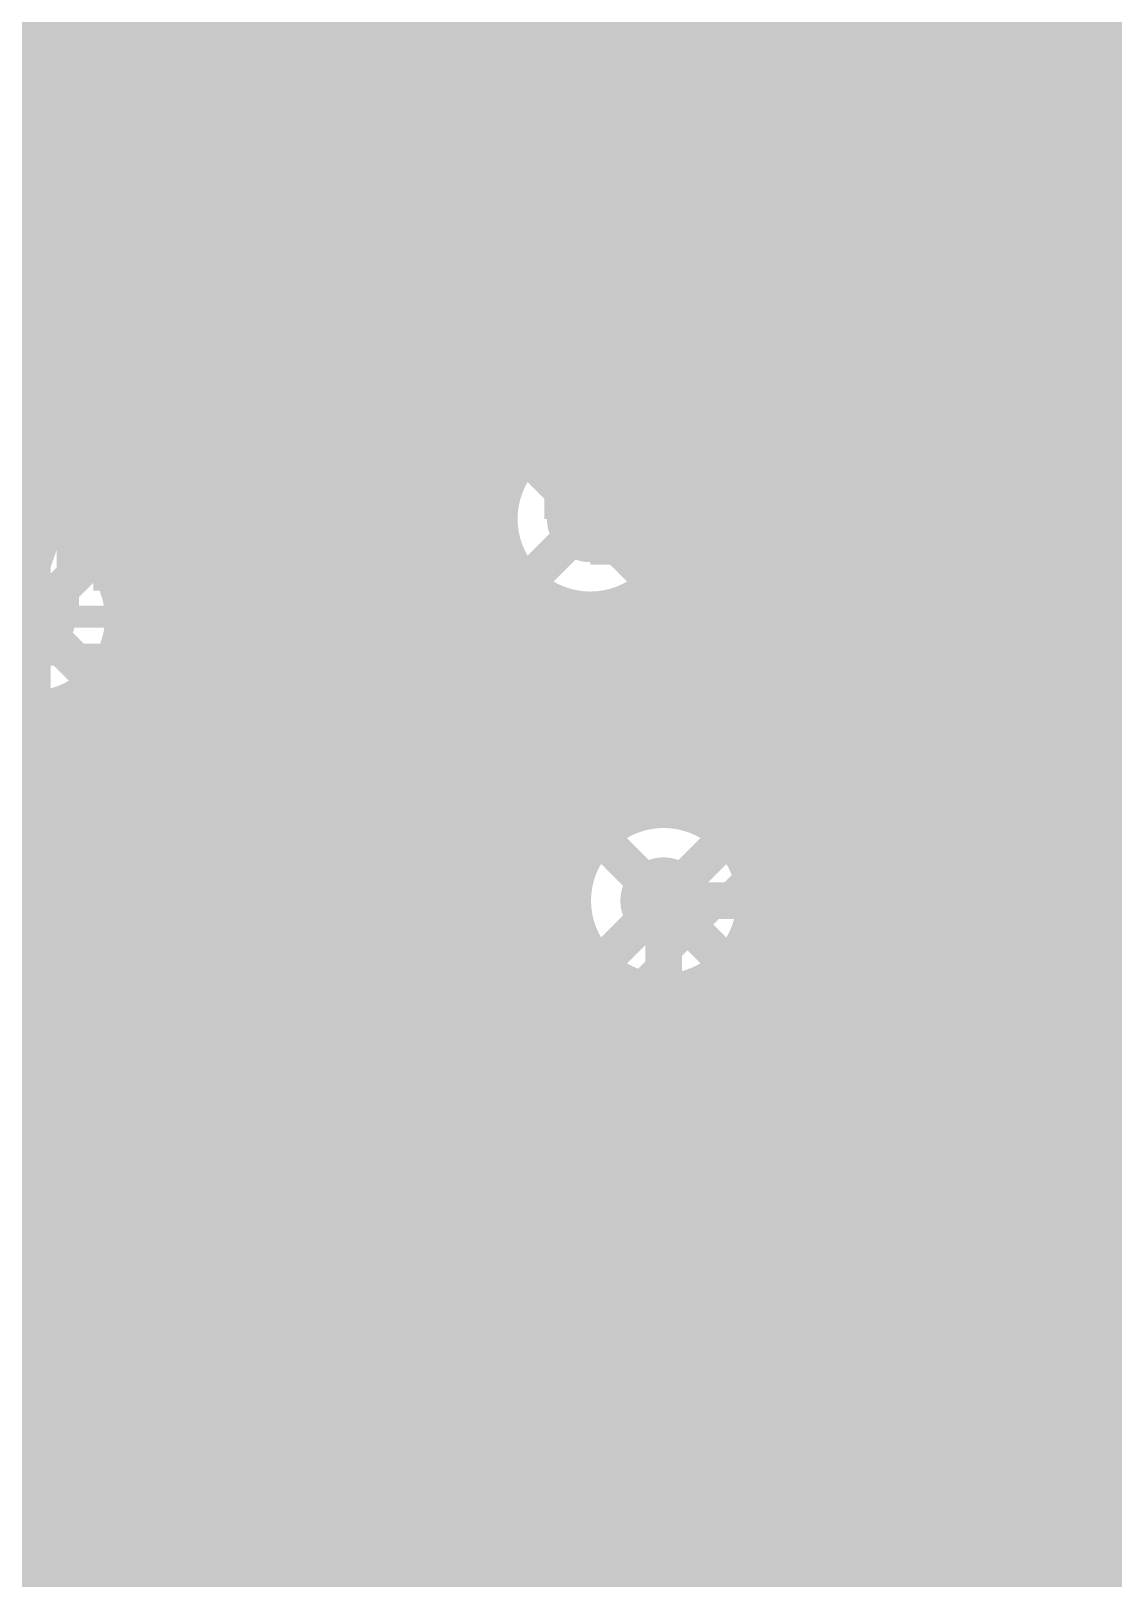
# Model space of a CAD drawing. Extents: x -3 to 92, y -53 to 125.
# Drawn here: x 24.2 to 31.68, y 26.81 to 37.51 of the extents above; entities that cross this region are included whole.
import ezdxf

# ---------------------------------------------------------------- set-up
doc = ezdxf.new("R2010")
doc.units = 0
doc.header["$MEASUREMENT"] = 0
doc.layers.get('0').update_dxf_attribs({"linetype": 'CONTINUOUS'})
for name, color, linetype in [('23-325-0_AST', 7, 'CONTINUOUS'), ('23-325-0_BOT', 7, 'CONTINUOUS'), ('23-325-0_DRD', 2, 'CONTINUOUS'), ('23-325-0_IN1', 4, 'CONTINUOUS'), ('23-325-0_IN2', 3, 'CONTINUOUS'), ('23-325-0_SMT', 10, 'CONTINUOUS'), ('23-325-0_SPT', 14, 'CONTINUOUS'), ('23-325-0_SST', 9, 'CONTINUOUS'), ('23-325-0_TOP', 12, 'CONTINUOUS'), ('THRUHOLE_TAP', 8, 'CONTINUOUS')]:
    doc.layers.add(name, color=color, linetype=linetype)

# ---------------------------------------------------------------- blocks, each defined once
blk = doc.blocks.new('ROUND_68')
at = {"const_width": 0.29972}
blk.add_lwpolyline([(-0.14986, 0, 1), (0.14986, 0, 1)], format="xyb", close=True, dxfattribs=at)
blk = doc.blocks.new('ROUND_78')
at = {"const_width": 0.29972}
blk.add_lwpolyline([(-0.14986, 0, 1), (0.14986, 0, 1)], format="xyb", close=True, dxfattribs=at)
blk = doc.blocks.new('ROUND_79')
at = {"const_width": 0.29972}
blk.add_lwpolyline([(-0.14986, 0, 1), (0.14986, 0, 1)], format="xyb", close=True, dxfattribs=at)
blk = doc.blocks.new('RECTANGLE_3')
blk.add_solid([(1.75006, 0.99949), (1.75006, -0.99949), (-1.75006, 0.99949), (-1.75006, -0.99949)])
blk = doc.blocks.new('RECTANGLE_7')
blk.add_solid([(0.4064, 0.4826), (0.4064, -0.4826), (-0.4064, 0.4826), (-0.4064, -0.4826)])
blk = doc.blocks.new('RECTANGLE_16')
blk.add_solid([(0.51308, 0.63627), (0.51308, -0.63627), (-0.51308, 0.63627), (-0.51308, -0.63627)])
blk = doc.blocks.new('RECTANGLE_17')
blk.add_solid([(0.508, 0.635), (0.508, -0.635), (-0.508, 0.635), (-0.508, -0.635)])
blk = doc.blocks.new('ROUND_84')
at = {"const_width": 0.10033}
blk.add_lwpolyline([(-0.050164, 0, 1), (0.050164, 0, 1)], format="xyb", close=True, dxfattribs=at)

msp = doc.modelspace()

# ---------------------------------------------------------------- linework, layer by layer
at = {"layer": '23-325-0_AST', "const_width": 0.1524}
for points in [[(25.5905, 37.6555), (22.6695, 37.6555), (22.6695, 36.0172), (25.5905, 36.0172), (25.5905, 37.6555)], [(28.7655, 37.6555), (25.8445, 37.6555), (25.8445, 36.0172), (28.7655, 36.0172), (28.7655, 37.6555)], [(29.0195, 36.0045), (31.9405, 36.0045), (31.9405, 37.6428), (29.0195, 37.6428), (29.0195, 36.0045)], [(24.31034, 36.52774), (24.35352, 36.35756), (24.60752, 36.35756), (24.64816, 36.52774), (24.64816, 36.86556), (24.56434, 37.03574), (24.31034, 37.03574), (24.31034, 37.37356), (24.64816, 37.37356)], [(24.99614, 36.52774), (25.03932, 36.35756), (25.29332, 36.35756), (25.33396, 36.52774), (25.33396, 36.86556), (25.25014, 37.03574), (24.99614, 37.03574), (24.99614, 37.37356), (25.33396, 37.37356)], [(26.56332, 36.52774), (26.50236, 36.35756), (26.14676, 36.35756), (26.08834, 36.52774), (26.08834, 37.20592), (26.14676, 37.37356), (26.50236, 37.37356), (26.56332, 37.20592)], [(26.92654, 36.52774), (26.98496, 36.35756), (27.34056, 36.35756), (27.40152, 36.52774), (27.40152, 36.86556), (27.28214, 37.03574), (26.92654, 37.03574), (26.92654, 37.37356), (27.40152, 37.37356)], [(27.76474, 36.52774), (27.82316, 36.35756), (28.17876, 36.35756), (28.23972, 36.52774), (28.23972, 36.86556), (28.12034, 37.03574), (27.76474, 37.03574), (27.76474, 37.37356), (28.23972, 37.37356)], [(30.19806, 36.24326), (29.7815, 36.24326), (29.7815, 37.25926)], [(30.6197, 36.75126), (30.9753, 36.75126), (31.03626, 36.58108), (31.03626, 36.4109), (30.9753, 36.24326), (30.6197, 36.24326), (30.56128, 36.4109), (30.56128, 36.58108), (30.7975, 37.25926)], [(32.258, 35.814), (32.258, 34.036), (28.702, 34.036), (28.702, 35.814), (32.258, 35.814)], [(30.03042, 34.72434), (29.972, 34.55416), (29.6164, 34.55416), (29.55798, 34.72434), (29.55798, 35.40252), (29.6164, 35.57016), (29.972, 35.57016), (30.03042, 35.40252)], [(30.39618, 34.72434), (30.4546, 34.55416), (30.8102, 34.55416), (30.86862, 34.72434), (30.86862, 35.06216), (30.75178, 35.23234), (30.39618, 35.23234), (30.39618, 35.57016), (30.86862, 35.57016)], [(31.2928, 35.06216), (31.6484, 35.06216), (31.70682, 34.89452), (31.70682, 34.72434), (31.6484, 34.55416), (31.2928, 34.55416), (31.23438, 34.72434), (31.23438, 34.89452), (31.4706, 35.57016)], [(25.72004, 33.71596), (25.72004, 34.73196), (25.6032, 34.56178)], [(23.86584, 33.71596), (24.22144, 33.71596), (24.34082, 34.05378), (24.34082, 34.39414), (24.22144, 34.73196), (23.86584, 34.73196)], [(25.1206, 33.71596), (24.70404, 33.71596), (24.70404, 34.73196)], [(26.38044, 33.71596), (26.2636, 33.88614), (26.20264, 34.05378), (26.20264, 34.39414), (26.2636, 34.56178), (26.38044, 34.73196), (26.49982, 34.73196), (26.6192, 34.56178), (26.67762, 34.39414), (26.67762, 34.05378), (26.6192, 33.88614), (26.49982, 33.71596), (26.38044, 33.71596)], [(25.83942, 33.71596), (25.6032, 33.71596)], [(22.0345, 31.5595), (24.9555, 31.5595), (24.9555, 33.1978), (22.0345, 33.1978), (22.0345, 31.5595)], [(24.71166, 32.26308), (24.3713, 32.26308), (24.54148, 32.94126), (24.6253, 32.94126), (24.6253, 31.92526)], [(27.5844, 30.10408), (27.5844, 22.5044), (37.1856, 22.5044), (37.1856, 32.1056), (29.58592, 32.1056), (27.5844, 30.10408)], [(25.527, 31.496), (25.527, 26.924), (23.749, 26.924), (23.495, 27.178), (23.241, 26.924), (21.463, 26.924), (21.463, 31.496), (25.527, 31.496)], [(30.18282, 28.194), (30.18282, 27.95778)], [(30.18282, 28.07462), (29.16682, 28.07462), (29.337, 27.95778)], [(30.18282, 27.47518), (30.18282, 27.11958), (29.16682, 27.47518), (29.16682, 27.11958)]]:
    msp.add_lwpolyline(points, dxfattribs=at)
at = {"layer": '23-325-0_AST', "const_width": 0.254}
for points in [[(32.385, 28.1559, 0.4142136), (31.5341, 27.305)], [(31.5341, 27.305, 0.4142136), (32.385, 26.4541)]]:
    msp.add_lwpolyline(points, format="xyb", dxfattribs=at)
at = {"layer": '23-325-0_BOT', "const_width": 0.254}
for points in [[(25.4762, 44.831), (25.4762, -4.572)], [(25.7048, 44.831), (25.7048, -4.572)], [(25.9334, 44.831), (25.9334, -4.572)], [(26.162, 44.831), (26.162, -4.572)], [(26.3906, 44.831), (26.3906, -4.572)], [(26.6192, 44.831), (26.6192, 15.1892)], [(26.8478, 44.831), (26.8478, 15.3289)], [(27.0764, 44.831), (27.0764, 15.36192)], [(27.305, 44.831), (27.305, 15.30858)], [(27.5336, 44.831), (27.5336, 34.47288)], [(27.7622, 44.831), (27.7622, 34.68878)], [(27.9908, 44.831), (27.9908, 34.76244)], [(28.2194, 44.831), (28.2194, 34.7472)], [(28.448, 44.831), (28.448, 34.63798)], [(28.6766, 44.831), (28.6766, 34.29508)], [(28.9052, 44.831), (28.9052, 32.03194)], [(29.1338, 44.831), (29.1338, 31.78556)], [(24.2062, 33.4518), (24.2062, 37.5412), (23.749, 37.9984), (23.749, 44.45)], [(30.5054, 40.2717), (30.5054, -4.572)], [(30.734, 40.13962), (30.734, -4.572)], [(30.9626, 39.94912), (30.9626, -4.572)], [(29.3624, 39.8526), (29.3624, -4.572)], [(30.2768, 39.79926), (30.2768, -4.572)], [(31.1912, 39.88562), (31.1912, -4.572)], [(29.591, 39.68242), (29.591, -4.572)], [(29.8196, 39.62908), (29.8196, -4.572)], [(30.0482, 39.6621), (30.0482, -4.572)], [(31.4198, 39.57066), (31.4198, -4.572)], [(31.6484, 39.41826), (31.6484, -4.572)], [(25.2476, 38.9636), (25.2476, -4.572)], [(24.7904, 38.74008), (24.7904, 33.68802)], [(25.019, 38.79342), (25.019, -4.572)], [(24.6634, 37.5412), (24.6634, 33.8836)], [(37.5158, 37.4904), (24.6634, 37.4904)], [(32.05226, 37.2618), (24.6634, 37.2618)], [(31.9151, 37.0332), (24.6634, 37.0332)], [(31.88208, 36.8046), (24.6634, 36.8046)], [(31.93542, 36.576), (24.6634, 36.576)], [(32.1056, 36.3474), (24.6634, 36.3474)], [(32.7279, 36.1188), (24.6634, 36.1188)], [(32.48406, 35.8902), (24.6634, 35.8902)], [(32.3977, 35.6616), (24.6634, 35.6616)], [(32.40278, 35.433), (24.6634, 35.433)], [(32.4993, 35.2044), (24.6634, 35.2044)], [(32.78378, 34.9758), (24.6634, 34.9758)], [(27.90698, 34.7472), (24.6634, 34.7472)], [(37.5158, 34.7472), (28.22448, 34.7472)], [(27.56408, 34.5186), (24.6634, 34.5186)], [(37.5158, 34.5186), (28.56738, 34.5186)], [(27.45486, 34.29), (24.6634, 34.29)], [(37.5158, 34.29), (28.6766, 34.29)], [(27.44216, 34.0614), (24.6634, 34.0614)], [(37.4777, 34.0614), (28.69184, 34.0614)], [(28.6766, 33.97758), (28.6766, 32.1183)], [(27.51582, 33.8328), (24.70658, 33.8328)], [(37.2491, 33.8328), (28.61818, 33.8328)], [(27.5336, 33.80232), (27.5336, 15.13586)], [(27.73172, 33.6042), (24.8158, 33.6042)], [(37.0205, 33.6042), (28.40228, 33.6042)], [(28.448, 33.63468), (28.448, 32.11322)], [(27.7622, 33.58642), (27.7622, -4.572)], [(27.9908, 33.51276), (27.9908, 31.73222)], [(28.2194, 33.52546), (28.2194, 32.0167)], [(36.7919, 33.3756), (24.83104, 33.3756)], [(24.7904, 33.21558), (24.7904, -4.572)], [(36.5633, 33.147), (24.75738, 33.147)], [(36.33978, 32.9184), (24.54148, 32.9184)], [(24.5618, 32.9311), (24.5618, -4.572)], [(24.1046, 32.8295), (24.1046, -4.572)], [(24.3332, 32.83458), (24.3332, -4.572)], [(36.24834, 32.6898), (20.9677, 32.6898)], [(36.2458, 32.4612), (20.9677, 32.4612)], [(36.2458, 32.2326), (20.9677, 32.2326)], [(28.20162, 32.004), (20.9677, 32.004)], [(36.2458, 32.004), (28.94584, 32.004)], [(28.01112, 31.7754), (20.9677, 31.7754)], [(36.2458, 31.7754), (29.13888, 31.7754)], [(27.94762, 31.5468), (20.9677, 31.5468)], [(28.575, 7.366), (28.575, 31.496)], [(36.2458, 31.5468), (29.20238, 31.5468)], [(27.97048, 31.3182), (20.9677, 31.3182)], [(27.9908, 31.25978), (27.9908, 7.60222)], [(36.2458, 31.3182), (29.17952, 31.3182)], [(29.1338, 31.2039), (29.1338, 7.65556)], [(28.0924, 31.0896), (20.9677, 31.0896)], [(28.1178, 31.06166), (28.1178, 7.7978)], [(29.0322, 31.06166), (29.0322, 7.7978)], [(36.2458, 31.0896), (29.05506, 31.0896)], [(28.1178, 30.861), (20.9677, 30.861)], [(36.2458, 30.861), (29.0322, 30.861)], [(28.1178, 30.6324), (20.9677, 30.6324)], [(36.2458, 30.6324), (29.0322, 30.6324)], [(28.1178, 30.4038), (20.9677, 30.4038)], [(36.2458, 30.4038), (29.0322, 30.4038)], [(28.1178, 30.1752), (20.9677, 30.1752)], [(36.2458, 30.1752), (29.0322, 30.1752)], [(28.1178, 29.9466), (20.9677, 29.9466)], [(36.2458, 29.9466), (29.0322, 29.9466)], [(28.1178, 29.718), (20.9677, 29.718)], [(36.2458, 29.718), (29.0322, 29.718)], [(28.1178, 29.4894), (20.9677, 29.4894)], [(36.2458, 29.4894), (29.0322, 29.4894)], [(28.1178, 29.2608), (20.9677, 29.2608)], [(36.2458, 29.2608), (29.0322, 29.2608)], [(28.1178, 29.0322), (20.9677, 29.0322)], [(36.2458, 29.0322), (29.0322, 29.0322)], [(28.1178, 28.8036), (20.9677, 28.8036)], [(36.2458, 28.8036), (29.0322, 28.8036)], [(28.1178, 28.575), (20.9677, 28.575)], [(36.2458, 28.575), (29.0322, 28.575)], [(28.1178, 28.3464), (20.9677, 28.3464)], [(36.2458, 28.3464), (29.0322, 28.3464)], [(28.1178, 28.1178), (20.9677, 28.1178)], [(36.2458, 28.1178), (29.0322, 28.1178)], [(28.1178, 27.8892), (20.9677, 27.8892)], [(36.2458, 27.8892), (29.0322, 27.8892)], [(28.1178, 27.6606), (20.9677, 27.6606)], [(36.2458, 27.6606), (29.0322, 27.6606)], [(28.1178, 27.432), (20.9677, 27.432)], [(36.2458, 27.432), (29.0322, 27.432)], [(28.1178, 27.2034), (20.9677, 27.2034)], [(36.2458, 27.2034), (29.0322, 27.2034)], [(28.1178, 26.9748), (20.9677, 26.9748)], [(36.2458, 26.9748), (29.0322, 26.9748)], [(28.1178, 26.7462), (20.9677, 26.7462)], [(36.2458, 26.7462), (29.0322, 26.7462)]]:
    msp.add_lwpolyline(points, dxfattribs=at)
for points in [[(24.6634, 37.5412, 0.1989124), (24.52949, 37.86449)], [(28.067, 34.76752, 0.4142136), (27.43708, 34.1376)], [(28.69692, 34.1376, 0.4142136), (28.067, 34.76752)], [(27.43708, 34.1376, 0.4142136), (28.067, 33.50768)], [(28.067, 33.50768, 0.4142136), (28.69692, 34.1376)], [(24.83612, 33.4518, 0.1914994), (24.66416, 33.88432)], [(23.57628, 33.4518, 0.4142136), (24.2062, 32.82188)], [(24.2062, 32.82188, 0.4142136), (24.83612, 33.4518)], [(28.575, 32.12592, 0.4142136), (27.94508, 31.496)], [(29.20492, 31.496, 0.4142136), (28.575, 32.12592)], [(27.94508, 31.496, 0.1922579), (28.11831, 31.06214)], [(29.0322, 31.06166, 0.1922583), (29.20562, 31.496)]]:
    msp.add_lwpolyline(points, format="xyb", dxfattribs=at)
at = {"layer": '23-325-0_DRD', "const_width": 0.254}
for points in [[(27.2288, 36.195), (25.9588, 34.925)], [(27.2288, 34.925), (25.9588, 36.195)], [(27.2288, 36.195), (25.9588, 34.925)], [(27.2288, 34.925), (25.9588, 36.195)], [(27.2288, 36.195), (25.9588, 34.925)], [(27.2288, 34.925), (25.9588, 36.195)], [(28.702, 34.7726), (27.432, 33.5026)], [(28.702, 33.5026), (27.432, 34.7726)], [(24.8412, 34.0868), (23.5712, 32.8168)], [(24.8412, 32.8168), (23.5712, 34.0868)], [(30.099, 33.782), (28.829, 32.512)], [(30.099, 32.512), (28.829, 33.782)], [(29.21, 32.131), (27.94, 30.861)], [(29.21, 30.861), (27.94, 32.131)]]:
    msp.add_lwpolyline(points, dxfattribs=at)
at = {"layer": '23-325-0_IN1', "const_width": 0.254}
for points in [[(25.9334, 75.565), (25.9334, -4.572)], [(26.162, 75.51928), (26.162, -4.572)], [(28.448, 75.51928), (28.448, 34.63798)], [(25.7048, 75.25766), (25.7048, -4.572)], [(26.3906, 75.2348), (26.3906, -4.572)], [(28.2194, 75.2348), (28.2194, 34.7472)], [(25.4762, 75.07478), (25.4762, -4.572)], [(26.6192, 75.05954), (26.6192, 15.1892)], [(27.9908, 75.05954), (27.9908, 34.76244)], [(26.8478, 74.95032), (26.8478, 15.3289)], [(27.7622, 74.95032), (27.7622, 34.68878)], [(27.0764, 74.88936), (27.0764, 15.36192)], [(27.305, 74.86904), (27.305, 15.30858)], [(27.5336, 74.88936), (27.5336, 34.47288)], [(28.6766, 55.03672), (28.6766, 34.29508)], [(28.9052, 54.82082), (28.9052, 32.03194)], [(29.1338, 54.74716), (29.1338, 31.78556)], [(30.5054, 52.03698), (30.5054, -4.572)], [(24.1046, 43.9293), (24.1046, 34.0741)], [(30.734, 40.13962), (30.734, -4.572)], [(30.9626, 39.94912), (30.9626, -4.572)], [(29.3624, 39.8526), (29.3624, -4.572)], [(30.2768, 39.79926), (30.2768, -4.572)], [(31.1912, 39.88562), (31.1912, -4.572)], [(29.591, 39.68242), (29.591, -4.572)], [(29.8196, 39.62908), (29.8196, -4.572)], [(30.0482, 39.6621), (30.0482, -4.572)], [(31.4198, 39.57066), (31.4198, -4.572)], [(31.5468, 39.46906), (31.5468, 31.877)], [(25.2476, 38.9636), (25.2476, -4.572)], [(24.3332, 38.91026), (24.3332, 34.06902)], [(24.5618, 38.7731), (24.5618, 33.9725)], [(24.7904, 38.74008), (24.7904, 33.68802)], [(25.019, 38.79342), (25.019, -4.572)], [(31.5468, 37.4904), (17.77492, 37.4904)], [(31.5468, 37.2618), (17.7419, 37.2618)], [(31.5468, 37.0332), (17.6022, 37.0332)], [(31.5468, 36.8046), (-2.413, 36.8046)], [(31.5468, 36.576), (17.64284, 36.576)], [(31.5468, 36.3474), (17.83588, 36.3474)], [(31.5468, 36.1188), (17.89938, 36.1188)], [(31.5468, 35.8902), (17.87652, 35.8902)], [(31.5468, 35.6616), (17.75206, 35.6616)], [(31.5468, 35.433), (-1.54178, 35.433)], [(31.5468, 35.2044), (-1.6383, 35.2044)], [(31.5468, 34.9758), (-1.92278, 34.9758)], [(27.90698, 34.7472), (-2.413, 34.7472)], [(31.5468, 34.7472), (28.22448, 34.7472)], [(27.56408, 34.5186), (-2.413, 34.5186)], [(31.5468, 34.5186), (28.56738, 34.5186)], [(27.45486, 34.29), (-2.413, 34.29)], [(31.5468, 34.29), (28.6766, 34.29)], [(27.44216, 34.0614), (24.36368, 34.0614)], [(31.5468, 34.0614), (28.69184, 34.0614)], [(28.6766, 33.97758), (28.6766, 32.1183)], [(27.51582, 33.8328), (24.70658, 33.8328)], [(31.5468, 33.8328), (28.61818, 33.8328)], [(27.5336, 33.80232), (27.5336, 15.13586)], [(27.73172, 33.6042), (24.8158, 33.6042)], [(31.5468, 33.6042), (28.40228, 33.6042)], [(28.448, 33.63468), (28.448, 32.11322)], [(27.7622, 33.58642), (27.7622, -4.572)], [(27.9908, 33.51276), (27.9908, 31.73222)], [(28.2194, 33.52546), (28.2194, 32.0167)], [(31.5468, 33.3756), (24.83104, 33.3756)], [(24.7904, 33.21558), (24.7904, -4.572)], [(31.5468, 33.147), (24.75738, 33.147)], [(31.5468, 32.9184), (24.54148, 32.9184)], [(24.5618, 32.9311), (24.5618, -4.572)], [(24.1046, 32.8295), (24.1046, -4.572)], [(24.3332, 32.83458), (24.3332, -4.572)], [(31.5468, 32.6898), (-1.04648, 32.6898)], [(31.5468, 32.4612), (-1.02362, 32.4612)], [(31.5468, 32.2326), (-1.08712, 32.2326)], [(28.20162, 32.004), (-1.27762, 32.004)], [(31.5468, 32.004), (28.94584, 32.004)], [(28.01112, 31.7754), (-2.413, 31.7754)], [(31.55696, 31.7754), (29.13888, 31.7754)], [(31.6484, 31.58998), (31.6484, -4.572)], [(27.94762, 31.5468), (-2.413, 31.5468)], [(31.6865, 31.5468), (29.20238, 31.5468)], [(27.97048, 31.3182), (-2.413, 31.3182)], [(27.9908, 31.25978), (27.9908, 7.60222)], [(39.9288, 31.3182), (29.17952, 31.3182)], [(29.1338, 31.2039), (29.1338, 7.65556)], [(28.0924, 31.0896), (-2.413, 31.0896)], [(39.9288, 31.0896), (29.05506, 31.0896)], [(28.2194, 30.9753), (28.2194, 7.8867)], [(28.9052, 30.96006), (28.9052, 7.90194)], [(39.9288, 30.861), (-2.413, 30.861)], [(28.448, 30.87878), (28.448, 7.98322)], [(28.6766, 30.8737), (28.6766, 7.9883)], [(39.9288, 30.6324), (-2.413, 30.6324)], [(39.9288, 30.4038), (2.70256, 30.4038)], [(39.96436, 30.1752), (2.94894, 30.1752)], [(40.17518, 29.9466), (3.0353, 29.9466)], [(86.36, 29.718), (3.03022, 29.718)], [(86.36, 29.4894), (2.9337, 29.4894)], [(44.7929, 29.2608), (2.64922, 29.2608)], [(44.54906, 29.0322), (-2.413, 29.0322)], [(44.4627, 28.8036), (-2.413, 28.8036)], [(44.46778, 28.575), (-2.413, 28.575)], [(44.5643, 28.3464), (9.37006, 28.3464)], [(44.84878, 28.1178), (9.49452, 28.1178)], [(86.36, 27.8892), (9.51738, 27.8892)], [(39.3446, 27.6606), (9.45388, 27.6606)], [(39.17442, 27.432), (9.26084, 27.432)], [(39.12108, 27.2034), (-1.08712, 27.2034)], [(39.1541, 26.9748), (-1.02362, 26.9748)], [(39.29126, 26.7462), (-1.04648, 26.7462)]]:
    msp.add_lwpolyline(points, dxfattribs=at)
for points in [[(28.067, 34.76752, 0.4142136), (27.43708, 34.1376)], [(28.69692, 34.1376, 0.4142136), (28.067, 34.76752)], [(27.43708, 34.1376, 0.4142136), (28.067, 33.50768)], [(28.067, 33.50768, 0.4142136), (28.69692, 34.1376)], [(24.2062, 34.08172, 0.4142136), (23.57628, 33.4518)], [(24.83612, 33.4518, 0.4142136), (24.2062, 34.08172)], [(23.57628, 33.4518, 0.4142136), (24.2062, 32.82188)], [(24.2062, 32.82188, 0.4142136), (24.83612, 33.4518)], [(28.575, 32.12592, 0.4142136), (27.94508, 31.496)], [(29.20492, 31.496, 0.4142136), (28.575, 32.12592)], [(31.5468, 31.877, 0.4142136), (32.004, 31.4198)], [(27.94508, 31.496, 0.4142136), (28.575, 30.86608)], [(28.575, 30.86608, 0.4142136), (29.20492, 31.496)]]:
    msp.add_lwpolyline(points, format="xyb", dxfattribs=at)
at = {"layer": '23-325-0_IN2'}
for points, const_width in [([(18.542, 38.481), (18.923, 38.1), (20.955, 38.1), (21.463, 37.592), (36.068, 37.592), (36.2712, 37.7952), (40.5638, 37.7952)], 0.254), ([(44.45, 36.195), (21.844, 36.195), (20.574, 37.465), (17.145, 37.465)], 0.254), ([(17.272, 36.068), (18.542, 34.798), (40.767, 34.798)], 0.254), ([(28.067, 34.1376), (32.8422, 34.1376), (33.7058, 33.274), (48.133, 33.274)], 0.635)]:
    msp.add_lwpolyline(points, dxfattribs=dict(at, const_width=const_width))
at = {"layer": '23-325-0_SST', "const_width": 0.1524}
for points in [[(25.5905, 37.6555), (22.6695, 37.6555), (22.6695, 36.0172), (25.5905, 36.0172), (25.5905, 37.6555)], [(28.7655, 37.6555), (25.8445, 37.6555), (25.8445, 36.0172), (28.7655, 36.0172), (28.7655, 37.6555)], [(29.0195, 36.0045), (31.9405, 36.0045), (31.9405, 37.6428), (29.0195, 37.6428), (29.0195, 36.0045)], [(32.258, 35.814), (28.702, 35.814), (28.702, 34.036), (32.258, 34.036), (32.258, 35.814)], [(26.55316, 34.77006), (26.49474, 34.60242), (26.13914, 34.60242), (26.08072, 34.77006), (26.08072, 35.44824), (26.13914, 35.61842), (26.49474, 35.61842), (26.55316, 35.44824)], [(26.91892, 34.77006), (26.97734, 34.60242), (27.33294, 34.60242), (27.39136, 34.77006), (27.39136, 35.11042), (27.27452, 35.27806), (26.91892, 35.27806), (26.91892, 35.61842), (27.39136, 35.61842)], [(27.75712, 34.77006), (27.81554, 34.60242), (28.17114, 34.60242), (28.22956, 34.77006), (28.22956, 35.11042), (28.11272, 35.27806), (27.75712, 35.27806), (27.75712, 35.61842), (28.22956, 35.61842)], [(25.46858, 33.46196), (25.46858, 34.47796), (25.3492, 34.30778)], [(24.8666, 33.46196), (24.45258, 33.46196), (24.45258, 34.47796)], [(26.12898, 33.46196), (26.0096, 33.63214), (25.95118, 33.79978), (25.95118, 34.14014), (26.0096, 34.30778), (26.12898, 34.47796), (26.24582, 34.47796), (26.3652, 34.30778), (26.42362, 34.14014), (26.42362, 33.79978), (26.3652, 33.63214), (26.24582, 33.46196), (26.12898, 33.46196)], [(25.58542, 33.46196), (25.3492, 33.46196)], [(22.0345, 31.5595), (24.9555, 31.5595), (24.9555, 33.1978), (22.0345, 33.1978), (22.0345, 31.5595)], [(26.54808, 31.9024), (26.54808, 32.9184), (26.4287, 32.75076)], [(25.47366, 32.4104), (25.82926, 32.4104), (25.9461, 32.58058), (25.9461, 32.75076), (25.82926, 32.9184), (25.47366, 32.9184), (25.47366, 31.9024)], [(27.03068, 32.07258), (27.0891, 31.9024), (27.4447, 31.9024), (27.50566, 32.07258), (27.50566, 32.4104), (27.38628, 32.58058), (27.03068, 32.58058), (27.03068, 32.9184), (27.50566, 32.9184)], [(28.34386, 32.24276), (27.86888, 32.24276), (28.1051, 32.9184), (28.22448, 32.9184), (28.22448, 31.9024)], [(25.7683, 32.4104), (25.9461, 31.9024)], [(27.5844, 30.10408), (29.58592, 32.1056), (37.1856, 32.1056), (37.1856, 22.5044), (27.5844, 22.5044), (27.5844, 30.10408)], [(26.66746, 31.9024), (26.4287, 31.9024)], [(25.527, 31.496), (21.463, 31.496), (21.463, 26.924), (23.241, 26.924), (23.495, 27.178), (23.749, 26.924), (25.527, 26.924), (25.527, 31.496)]]:
    msp.add_lwpolyline(points, dxfattribs=at)
at = {"layer": '23-325-0_SST', "const_width": 0.254}
for points in [[(32.385, 28.1559, 0.4142136), (31.5341, 27.305)], [(31.5341, 27.305, 0.4142136), (32.385, 26.4541)]]:
    msp.add_lwpolyline(points, format="xyb", dxfattribs=at)
at = {"layer": '23-325-0_TOP'}
for points, const_width in [([(36.56076, 36.195), (36.56076, 35.16376), (33.655, 32.258), (28.321, 32.258), (27.305, 31.242), (27.305, 30.861), (25.654, 29.21), (20.701, 29.21), (19.431, 30.48), (19.431, 61.976), (17.272, 64.135), (17.2212, 64.135)], 0.254), ([(25.7048, 40.6781), (25.7048, 29.90596)], 0.254), ([(24.765, 39.37), (24.765, 36.9062), (24.8412, 36.83)], 0.254), ([(28.9052, 38.9255), (28.9052, 37.4777)], 0.254), ([(31.1912, 38.735), (31.1912, 36.83)], 0.254), ([(25.5778, 37.6428), (25.5778, 36.0172)], 0.254), ([(25.8572, 37.6428), (25.8572, 36.0172)], 0.254), ([(26.5938, 37.6428), (26.5938, 36.83)], 0.254), ([(28.7528, 37.6428), (28.7528, 37.4777)], 0.254), ([(29.0322, 37.6428), (29.0322, 37.4777)], 0.254), ([(25.8572, 37.5158), (25.5778, 37.5158)], 0.254), ([(29.0322, 37.5158), (28.7528, 37.5158)], 0.254), ([(29.0322, 37.4777), (28.7528, 37.4777)], 0.254), ([(25.8572, 37.2872), (25.5778, 37.2872)], 0.254), ([(25.8572, 37.0586), (25.5778, 37.0586)], 0.254), ([(28.0162, 36.83), (28.067, 36.703), (28.067, 34.1376)], 0.635), ([(29.7688, 36.83), (28.0162, 36.83)], 0.635), ([(25.8572, 36.83), (25.5778, 36.83)], 0.254), ([(25.8572, 36.83), (26.5938, 36.83)], 0.254), ([(26.5938, 36.83), (26.5938, 35.56)], 0.254), ([(26.5938, 36.83), (26.5938, 35.56)], 0.254), ([(26.5938, 35.56), (26.5938, 36.83)], 0.254), ([(26.5938, 36.0172), (26.5938, 36.83)], 0.254), ([(31.496, 34.925), (31.496, 35.56), (31.1912, 35.8648), (31.1912, 36.83)], 0.254), ([(32.512, 36.83), (31.1912, 36.83)], 0.254), ([(25.8572, 36.6014), (25.5778, 36.6014)], 0.254), ([(25.8572, 36.3728), (25.5778, 36.3728)], 0.254), ([(28.575, 31.496), (33.655, 31.496), (37.06114, 34.90214), (37.06114, 36.195)], 0.254), ([(29.0322, 36.1823), (28.7528, 36.1823)], 0.254), ([(28.7528, 36.1823), (28.7528, 36.0172)], 0.254), ([(28.9052, 36.1823), (28.9052, 35.89274)], 0.254), ([(29.0322, 36.1823), (29.0322, 36.0172)], 0.254), ([(25.8572, 36.1442), (25.5778, 36.1442)], 0.254), ([(29.0322, 36.1442), (28.7528, 36.1442)], 0.254), ([(24.1046, 36.0172), (22.6822, 36.0172)], 0.254), ([(24.1554, 36.0172), (24.1046, 36.0172)], 0.254), ([(24.1046, 36.0172), (24.1046, 34.0741)], 0.254), ([(25.5778, 36.0172), (24.1554, 36.0172)], 0.254), ([(24.3332, 36.0172), (24.3332, 34.06902)], 0.254), ([(24.5618, 36.0172), (24.5618, 33.9725)], 0.254), ([(24.7904, 36.0172), (24.7904, 33.68802)], 0.254), ([(25.019, 36.0172), (25.019, 31.3182)], 0.254), ([(25.2476, 36.0172), (25.2476, 31.3182)], 0.254), ([(25.4762, 36.0172), (25.4762, 29.67736)], 0.254), ([(27.2796, 36.0172), (25.8572, 36.0172)], 0.254), ([(25.9334, 36.0172), (25.9334, 30.13456)], 0.254), ([(26.162, 36.0172), (26.162, 30.36316)], 0.254), ([(26.3906, 36.0172), (26.3906, 30.59176)], 0.254), ([(26.6192, 36.0172), (26.6192, 30.82036)], 0.254), ([(26.8478, 36.0172), (26.8478, 31.242)], 0.254), ([(27.0764, 36.0172), (27.0764, 31.65856)], 0.254), ([(27.3304, 36.0172), (27.2796, 36.0172)], 0.254), ([(27.305, 36.0172), (27.305, 31.88716)], 0.254), ([(27.4193, 36.0172), (27.3304, 36.0172)], 0.254), ([(27.4193, 36.0172), (27.4193, 34.1376)], 0.254), ([(28.7528, 36.0172), (28.7147, 36.0172)], 0.254), ([(28.7147, 36.0172), (28.7147, 35.89274)], 0.254), ([(30.5054, 36.0172), (30.4546, 36.0172), (29.0322, 36.0172)], 0.254), ([(29.1338, 36.0172), (29.1338, 35.89274)], 0.254), ([(29.3624, 36.0172), (29.3624, 35.89274)], 0.254), ([(29.591, 36.0172), (29.591, 35.89274)], 0.254), ([(29.8196, 36.0172), (29.8196, 35.89274)], 0.254), ([(30.0482, 36.0172), (30.0482, 35.89274)], 0.254), ([(30.2768, 36.0172), (30.2768, 35.89274)], 0.254), ([(30.734, 36.0172), (30.5054, 36.0172)], 0.254), ([(30.5054, 36.0172), (30.5054, 32.7152)], 0.254), ([(30.734, 36.0172), (30.734, 35.89274)], 0.254), ([(30.734, 36.0172), (30.734, 35.89274)], 0.254), ([(31.9278, 36.0172), (31.68396, 36.0172)], 0.254), ([(31.68396, 36.0172), (31.81096, 35.89274)], 0.254), ([(27.4193, 35.9156), (21.44776, 35.9156)], 0.254), ([(30.734, 35.9156), (28.7147, 35.9156)], 0.254), ([(30.30728, 35.89274), (28.7147, 35.89274)], 0.254), ([(30.30728, 35.89274), (30.30728, 33.95726)], 0.254), ([(30.65272, 35.89274), (30.65272, 33.95726)], 0.254), ([(30.734, 35.89274), (30.65272, 35.89274)], 0.254), ([(32.4993, 35.9156), (31.78556, 35.9156)], 0.254), ([(27.4193, 35.687), (21.21916, 35.687)], 0.254), ([(30.65272, 35.687), (30.30728, 35.687)], 0.254), ([(31.496, 34.925), (32.639, 34.925), (33.02, 35.306), (33.02, 35.56)], 0.254), ([(31.496, 34.925), (32.639, 34.925), (33.02, 35.306), (33.02, 35.56)], 0.254), ([(27.4193, 35.4584), (21.0312, 35.4584)], 0.254), ([(30.65272, 35.4584), (30.30728, 35.4584)], 0.254), ([(27.4193, 35.2298), (23.44928, 35.2298)], 0.254), ([(30.65272, 35.2298), (30.30728, 35.2298)], 0.254), ([(27.4193, 35.0012), (23.44928, 35.0012)], 0.254), ([(30.65272, 35.0012), (30.30728, 35.0012)], 0.254), ([(29.464, 34.925), (29.464, 33.147)], 0.254), ([(29.464, 33.95726), (29.464, 34.925)], 0.254), ([(30.30728, 34.925), (29.464, 34.925)], 0.254), ([(27.4193, 34.7726), (23.44928, 34.7726)], 0.254), ([(30.65272, 34.7726), (30.30728, 34.7726)], 0.254), ([(27.4193, 34.544), (23.44928, 34.544)], 0.254), ([(30.65272, 34.544), (30.30728, 34.544)], 0.254), ([(27.4193, 34.3154), (23.44928, 34.3154)], 0.254), ([(30.65272, 34.3154), (30.30728, 34.3154)], 0.254), ([(27.42184, 34.0868), (23.44928, 34.0868)], 0.254), ([(30.65272, 34.0868), (30.30728, 34.0868)], 0.254), ([(28.6766, 33.91916), (28.6766, 32.7152)], 0.254), ([(30.30728, 33.95726), (28.6893, 33.95726)], 0.254), ([(28.9052, 33.95726), (28.9052, 32.7152)], 0.254), ([(29.1338, 33.95726), (29.1338, 32.7152)], 0.254), ([(29.3624, 33.95726), (29.3624, 32.7152)], 0.254), ([(29.591, 33.95726), (29.591, 32.7152)], 0.254), ([(29.8196, 33.95726), (29.8196, 32.7152)], 0.254), ([(30.0482, 33.95726), (30.0482, 32.7152)], 0.254), ([(30.2768, 33.95726), (30.2768, 32.7152)], 0.254), ([(32.33928, 33.95726), (30.65272, 33.95726)], 0.254), ([(30.734, 33.95726), (30.734, 32.7152)], 0.254), ([(30.9626, 33.95726), (30.9626, 32.7152)], 0.254), ([(31.1912, 33.95726), (31.1912, 32.7152)], 0.254), ([(31.4198, 33.95726), (31.4198, 32.7152)], 0.254), ([(31.6484, 33.95726), (31.6484, 32.7152)], 0.254), ([(27.4828, 33.8582), (24.68626, 33.8582)], 0.254), ([(34.6075, 33.8582), (28.6512, 33.8582)], 0.254), ([(27.5336, 33.7693), (27.5336, 32.11576)], 0.254), ([(27.66568, 33.6296), (24.81072, 33.6296)], 0.254), ([(28.448, 33.61436), (28.448, 32.7152)], 0.254), ([(34.3789, 33.6296), (28.46832, 33.6296)], 0.254), ([(27.7622, 33.5661), (27.7622, 32.34436)], 0.254), ([(27.9908, 33.49498), (27.9908, 32.57296)], 0.254), ([(28.2194, 33.50768), (28.2194, 32.7025)], 0.254), ([(24.2062, 32.385), (24.2062, 33.4518)], 0.254), ([(34.1503, 33.401), (24.83358, 33.401)], 0.254), ([(24.9428, 33.1978), (24.78278, 33.1978)], 0.254), ([(24.9428, 33.1978), (24.9428, 32.23006)], 0.254), ([(33.9217, 33.1724), (24.9428, 33.1724)], 0.254), ([(33.6931, 32.9438), (24.9428, 32.9438)], 0.254), ([(33.4645, 32.7152), (24.9428, 32.7152)], 0.254), ([(33.4645, 32.7152), (28.321, 32.7152)], 0.254), ([(27.99842, 32.58058), (26.98496, 31.56966)], 0.254), ([(27.9019, 32.4866), (24.9428, 32.4866)], 0.254), ([(24.2062, 32.385), (24.511, 32.0802), (24.511, 30.353)], 0.254), ([(27.6733, 32.258), (24.9428, 32.258)], 0.254), ([(24.9682, 32.0802), (24.9682, 31.3182)], 0.254), ([(27.4447, 32.0294), (24.9682, 32.0294)], 0.254), ([(27.2161, 31.8008), (24.9682, 31.8008)], 0.254), ([(26.9875, 31.5722), (24.9682, 31.5722)], 0.254), ([(26.85796, 31.3436), (24.9682, 31.3436)], 0.254), ([(25.3492, 31.3182), (24.9682, 31.3182)], 0.254), ([(25.3492, 31.3182), (25.3492, 29.6672)], 0.254), ([(26.8478, 31.242), (26.8478, 31.04896)], 0.254), ([(27.98572, 31.27502), (27.7622, 31.0515)], 0.254), ([(27.9908, 31.25978), (27.9908, 28.63596)], 0.254), ([(26.8478, 31.115), (25.3492, 31.115)], 0.254), ([(26.8478, 31.04896), (25.4635, 29.6672)], 0.254), ([(27.7622, 31.0515), (27.7622, 30.861)], 0.254), ([(27.7622, 31.0515), (27.7622, 28.63596)], 0.254), ([(28.07208, 31.115), (27.82316, 31.115)], 0.254), ([(33.655, 31.0388), (29.0068, 31.0388)], 0.254), ([(29.1338, 31.0388), (29.1338, 28.63596)], 0.254), ([(29.3624, 31.0388), (29.3624, 28.63596)], 0.254), ([(29.591, 31.0388), (29.591, 28.63596)], 0.254), ([(29.8196, 31.0388), (29.8196, 28.63596)], 0.254), ([(30.0482, 31.0388), (30.0482, 28.63596)], 0.254), ([(30.2768, 31.0388), (30.2768, 28.63596)], 0.254), ([(30.5054, 31.0388), (30.5054, 22.3647)], 0.254), ([(30.734, 31.0388), (30.734, 22.3647)], 0.254), ([(30.9626, 31.0388), (30.9626, 19.0627)], 0.254), ([(31.1912, 31.0388), (31.1912, 19.0627)], 0.254), ([(31.4198, 31.0388), (31.4198, 19.0627)], 0.254), ([(31.6484, 31.0388), (31.6484, 19.0627)], 0.254), ([(28.2194, 30.9753), (28.2194, 28.63596)], 0.254), ([(28.9052, 30.96006), (28.9052, 28.63596)], 0.254), ([(26.6827, 30.8864), (25.3492, 30.8864)], 0.254), ([(28.41498, 30.8864), (27.7622, 30.8864)], 0.254), ([(28.448, 30.87878), (28.448, 28.63596)], 0.254), ([(28.6766, 30.8737), (28.6766, 28.63596)], 0.254), ([(40.07612, 30.8864), (28.73248, 30.8864)], 0.254), ([(26.4541, 30.6578), (25.3492, 30.6578)], 0.254), ([(40.01262, 30.6578), (27.71394, 30.6578)], 0.254), ([(27.62758, 30.53842), (25.98166, 28.88996)], 0.254), ([(26.2255, 30.4292), (25.3492, 30.4292)], 0.254), ([(40.03548, 30.4292), (27.51836, 30.4292)], 0.254), ([(27.5336, 30.4419), (27.5336, 28.63596)], 0.254), ([(25.9969, 30.2006), (25.3492, 30.2006)], 0.254), ([(40.1574, 30.2006), (27.28976, 30.2006)], 0.254), ([(27.305, 30.2133), (27.305, 28.63596)], 0.254), ([(25.7683, 29.972), (25.3492, 29.972)], 0.254), ([(45.23232, 29.972), (27.06116, 29.972)], 0.254), ([(27.0764, 29.9847), (27.0764, 28.63596)], 0.254), ([(25.5397, 29.7434), (25.3492, 29.7434)], 0.254), ([(45.22724, 29.7434), (26.83256, 29.7434)], 0.254), ([(26.8478, 29.7561), (26.8478, 28.63596)], 0.254), ([(25.4635, 29.6672), (25.3492, 29.6672)], 0.254), ([(26.6192, 29.5275), (26.6192, 28.63596)], 0.254), ([(41.9481, 29.5148), (26.60396, 29.5148)], 0.254), ([(41.9481, 29.2862), (26.37536, 29.2862)], 0.254), ([(26.3906, 29.2989), (26.3906, 28.63596)], 0.254), ([(41.9481, 29.0576), (26.14676, 29.0576)], 0.254), ([(26.162, 29.0703), (26.162, 27.7622)], 0.254), ([(41.9481, 28.829), (25.90546, 28.829)], 0.254), ([(25.9334, 28.84678), (25.9334, 27.7622)], 0.254), ([(25.654, 28.7528), (24.3332, 28.7528)], 0.254), ([(24.3332, 28.7528), (24.3332, 28.00096)], 0.254), ([(24.3332, 28.7528), (24.3332, 28.00096)], 0.254), ([(24.5618, 28.7528), (24.5618, 27.77236)], 0.254), ([(24.7904, 28.7528), (24.7904, 27.7622)], 0.254), ([(25.019, 28.7528), (25.019, 27.7622)], 0.254), ([(25.2476, 28.7528), (25.2476, 27.7622)], 0.254), ([(25.4762, 28.7528), (25.4762, 27.7622)], 0.254), ([(25.7048, 28.75534), (25.7048, 27.7622)], 0.254), ([(26.30424, 28.6004), (24.3332, 28.6004)], 0.254), ([(30.46476, 28.63596), (26.30424, 28.63596)], 0.254), ([(26.30424, 28.63596), (26.30424, 27.7622)], 0.254), ([(30.46476, 28.63596), (30.46476, 25.97404)], 0.254), ([(34.30524, 28.6004), (30.46476, 28.6004)], 0.254), ([(26.30424, 28.3718), (24.3332, 28.3718)], 0.254), ([(34.30524, 28.3718), (30.46476, 28.3718)], 0.254), ([(26.30424, 28.1432), (24.3332, 28.1432)], 0.254), ([(34.30524, 28.1432), (30.46476, 28.1432)], 0.254), ([(28.3845, 27.305), (24.384, 27.305), (23.622, 28.067), (23.495, 28.067)], 0.254), ([(24.3332, 28.00096), (24.57196, 27.7622)], 0.254), ([(26.30424, 27.9146), (24.41956, 27.9146)], 0.254), ([(34.30524, 27.9146), (30.46476, 27.9146)], 0.254), ([(26.30424, 27.7622), (24.57196, 27.7622)], 0.254), ([(34.30524, 27.686), (30.46476, 27.686)], 0.254), ([(34.30524, 27.4574), (30.46476, 27.4574)], 0.254), ([(34.30524, 27.2288), (30.46476, 27.2288)], 0.254), ([(34.30524, 27.0002), (30.46476, 27.0002)], 0.254), ([(24.1046, 26.94178), (24.1046, 20.27428)], 0.254), ([(24.3332, 26.85034), (24.3332, 20.27428)], 0.254), ([(26.30424, 26.8478), (24.384, 26.8478)], 0.254), ([(24.5618, 26.8478), (24.5618, 20.27428)], 0.254), ([(24.7904, 26.8478), (24.7904, 20.27428)], 0.254), ([(25.019, 26.8478), (25.019, 20.27428)], 0.254), ([(25.2476, 26.8478), (25.2476, 19.8628)], 0.254), ([(25.4762, 26.8478), (25.4762, 19.8628)], 0.254), ([(25.7048, 26.8478), (25.7048, 19.8628)], 0.254), ([(25.9334, 26.8478), (25.9334, 19.8628)], 0.254), ([(26.162, 26.8478), (26.162, 19.8628)], 0.254), ([(26.30424, 26.8478), (26.30424, 25.97404)], 0.254), ([(26.30424, 26.7716), (17.9578, 26.7716)], 0.254), ([(34.30524, 26.7716), (30.46476, 26.7716)], 0.254)]:
    msp.add_lwpolyline(points, dxfattribs=dict(at, const_width=const_width))
at = {"layer": '23-325-0_TOP', "const_width": 0.254}
for points in [[(27.4193, 34.1376, 0.4142136), (28.067, 33.4899)], [(24.2062, 34.08172, 0.4142136), (23.57628, 33.4518)], [(24.83612, 33.4518, 0.4142136), (24.2062, 34.08172)], [(28.067, 33.4899, 0.3338128), (28.6893, 33.95726)], [(24.78278, 33.1978, 0.1041111), (24.83625, 33.4518)], [(28.321, 32.7152, 0.1989132), (27.99771, 32.58129)], [(24.9682, 32.0802, 0.0837075), (24.94293, 32.2301)], [(24.9682, 32.0802, 0.0837075), (24.94293, 32.2301)], [(26.98242, 31.56458, 0.1989124), (26.8488, 31.242)], [(26.98242, 31.56458, 0.1989124), (26.8488, 31.242)], [(27.98572, 31.27502, 0.3126334), (28.575, 30.86608)], [(28.575, 30.86608, 0.1914988), (29.00752, 31.03804)], [(27.62758, 30.53842, 0.1989124), (27.7612, 30.861)], [(25.654, 28.7528, 0.1989116), (25.97729, 28.88671)], [(25.654, 28.7528, 0.1989116), (25.97729, 28.88671)], [(24.06142, 26.98242, 0.1989124), (24.384, 26.8488)]]:
    msp.add_lwpolyline(points, format="xyb", dxfattribs=at)

# ---------------------------------------------------------------- block references
at = {"layer": '23-325-0_BOT'}
for name, p in [('ROUND_78', (26.5938, 35.56)), ('ROUND_68', (28.067, 34.1376)), ('ROUND_68', (24.2062, 33.4518)), ('ROUND_68', (29.464, 33.147)), ('ROUND_68', (28.575, 31.496))]:
    msp.add_blockref(name, p, dxfattribs=at)
at = {"layer": '23-325-0_IN1'}
for name, p in [('ROUND_78', (26.5938, 35.56)), ('ROUND_78', (28.067, 34.1376)), ('ROUND_79', (24.2062, 33.4518)), ('ROUND_78', (29.464, 33.147)), ('ROUND_78', (28.575, 31.496))]:
    msp.add_blockref(name, p, dxfattribs=at)
at = {"layer": '23-325-0_IN2'}
for name, p in [('ROUND_78', (26.5938, 35.56)), ('ROUND_68', (28.067, 34.1376)), ('ROUND_68', (24.2062, 33.4518)), ('ROUND_68', (29.464, 33.147)), ('ROUND_68', (28.575, 31.496))]:
    msp.add_blockref(name, p, dxfattribs=at)
at = {"layer": '23-325-0_SMT'}
for name, p in [('RECTANGLE_7', (24.8412, 36.83)), ('RECTANGLE_7', (26.5938, 36.83)), ('RECTANGLE_7', (28.0162, 36.83)), ('RECTANGLE_7', (29.7688, 36.83)), ('RECTANGLE_7', (31.1912, 36.83)), ('RECTANGLE_16', (29.464, 34.925)), ('RECTANGLE_16', (31.496, 34.925)), ('RECTANGLE_7', (24.2062, 32.385)), ('RECTANGLE_17', (24.511, 30.353)), ('RECTANGLE_3', (28.3845, 27.305))]:
    msp.add_blockref(name, p, dxfattribs=at)
at = {"layer": '23-325-0_SPT'}
for name, p in [('RECTANGLE_7', (24.8412, 36.83)), ('RECTANGLE_7', (26.5938, 36.83)), ('RECTANGLE_7', (28.0162, 36.83)), ('RECTANGLE_7', (29.7688, 36.83)), ('RECTANGLE_7', (31.1912, 36.83)), ('RECTANGLE_16', (29.464, 34.925)), ('RECTANGLE_16', (31.496, 34.925)), ('RECTANGLE_7', (24.2062, 32.385)), ('RECTANGLE_17', (24.511, 30.353)), ('RECTANGLE_3', (28.3845, 27.305))]:
    msp.add_blockref(name, p, dxfattribs=at)
at = {"layer": '23-325-0_TOP'}
for name, p in [('RECTANGLE_7', (24.8412, 36.83)), ('RECTANGLE_7', (26.5938, 36.83)), ('RECTANGLE_7', (28.0162, 36.83)), ('RECTANGLE_7', (29.7688, 36.83)), ('RECTANGLE_7', (31.1912, 36.83)), ('ROUND_68', (26.5938, 35.56)), ('RECTANGLE_16', (29.464, 34.925)), ('RECTANGLE_16', (31.496, 34.925)), ('ROUND_68', (28.067, 34.1376)), ('ROUND_68', (24.2062, 33.4518)), ('ROUND_68', (29.464, 33.147)), ('RECTANGLE_7', (24.2062, 32.385)), ('ROUND_68', (28.575, 31.496)), ('RECTANGLE_17', (24.511, 30.353)), ('RECTANGLE_3', (28.3845, 27.305))]:
    msp.add_blockref(name, p, dxfattribs=at)
at = {"layer": 'THRUHOLE_TAP'}
for p in [(26.5938, 35.56), (28.067, 34.1376), (24.2062, 33.4518), (29.464, 33.147), (28.575, 31.496)]:
    msp.add_blockref('ROUND_84', p, dxfattribs=at)

doc.saveas('drawing.dxf')
